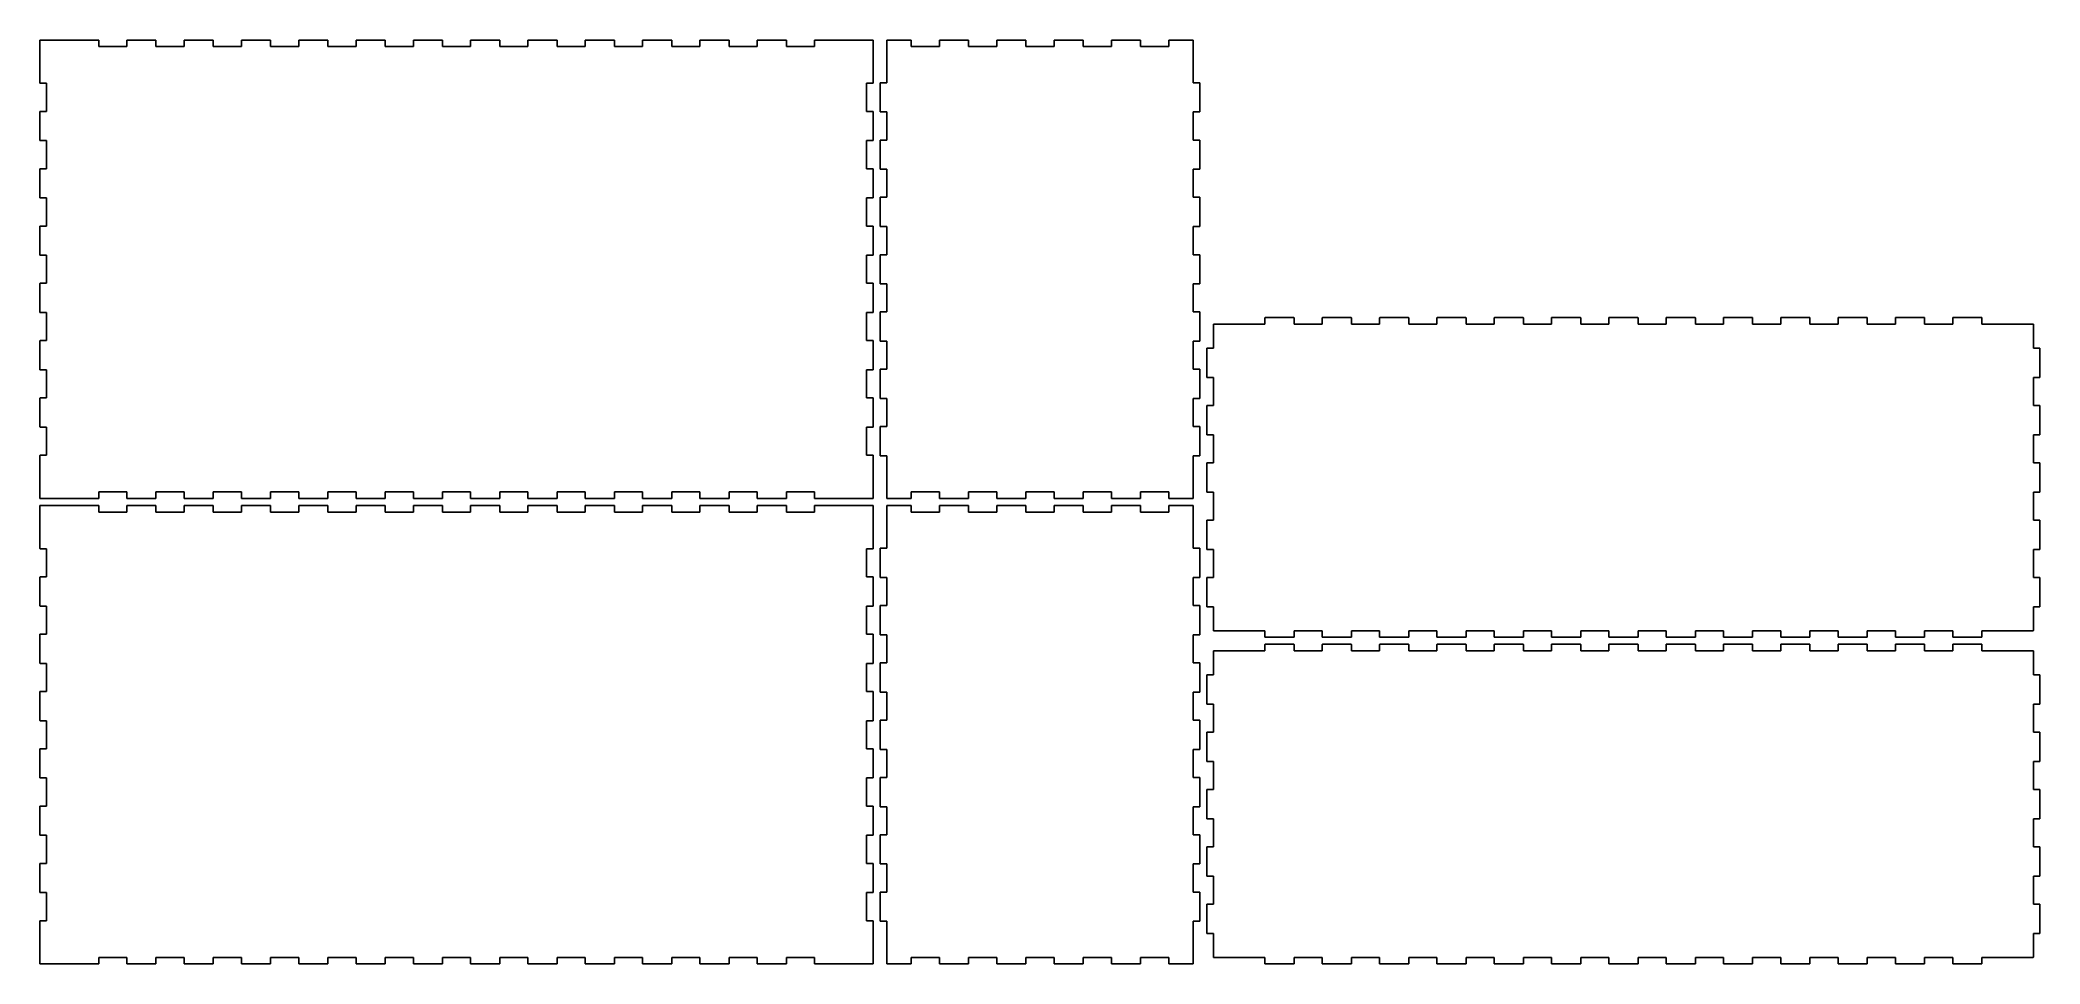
# Model space of a CAD drawing. Header units: inches. Extents: x 0 to 36, y 0.1 to 16.8.
import ezdxf

# ---------------------------------------------------------------- set-up
doc = ezdxf.new("R2010")
doc.units = ezdxf.units.IN

msp = doc.modelspace()

# ---------------------------------------------------------------- linework, layer by layer
at = {"layer": 'back_outsideCutPath'}
for p, q in [((0.003, 16.77), (0, 16.767)), ((0, 16.767), (0, 15.994)), ((1.054, 16.77), (0.003, 16.77)), ((1.057, 16.767), (1.054, 16.77)), ((1.057, 16.652), (1.057, 16.767)), ((1.563, 16.652), (1.057, 16.652)), ((1.566, 16.77), (1.563, 16.767)), ((1.563, 16.767), (1.563, 16.652)), ((2.086, 16.77), (1.566, 16.77)), ((2.089, 16.767), (2.086, 16.77)), ((2.089, 16.652), (2.089, 16.767)), ((2.596, 16.652), (2.089, 16.652)), ((2.599, 16.77), (2.596, 16.767)), ((2.596, 16.767), (2.596, 16.652)), ((3.119, 16.77), (2.599, 16.77)), ((3.122, 16.767), (3.119, 16.77)), ((3.122, 16.652), (3.122, 16.767)), ((3.628, 16.652), (3.122, 16.652)), ((3.631, 16.77), (3.628, 16.767)), ((3.628, 16.767), (3.628, 16.652)), ((4.151, 16.77), (3.631, 16.77)), ((4.154, 16.767), (4.151, 16.77)), ((4.154, 16.652), (4.154, 16.767)), ((4.661, 16.652), (4.154, 16.652)), ((4.664, 16.77), (4.661, 16.767)), ((4.661, 16.767), (4.661, 16.652)), ((5.184, 16.77), (4.664, 16.77)), ((5.187, 16.767), (5.184, 16.77)), ((5.187, 16.652), (5.187, 16.767)), ((5.693, 16.652), (5.187, 16.652)), ((5.696, 16.77), (5.693, 16.767)), ((5.693, 16.767), (5.693, 16.652)), ((6.216, 16.77), (5.696, 16.77)), ((6.219, 16.767), (6.216, 16.77)), ((6.219, 16.652), (6.219, 16.767)), ((6.726, 16.652), (6.219, 16.652)), ((6.729, 16.77), (6.726, 16.767)), ((6.726, 16.767), (6.726, 16.652)), ((7.249, 16.77), (6.729, 16.77)), ((7.252, 16.767), (7.249, 16.77)), ((7.252, 16.652), (7.252, 16.767)), ((7.758, 16.652), (7.252, 16.652)), ((7.761, 16.77), (7.758, 16.767)), ((7.758, 16.767), (7.758, 16.652)), ((8.281, 16.77), (7.761, 16.77)), ((8.284, 16.767), (8.281, 16.77)), ((8.284, 16.652), (8.284, 16.767)), ((8.791, 16.652), (8.284, 16.652)), ((8.794, 16.77), (8.791, 16.767)), ((8.791, 16.767), (8.791, 16.652)), ((9.314, 16.77), (8.794, 16.77)), ((9.317, 16.767), (9.314, 16.77)), ((9.317, 16.652), (9.317, 16.767)), ((9.823, 16.652), (9.317, 16.652)), ((9.826, 16.77), (9.823, 16.767)), ((9.823, 16.767), (9.823, 16.652)), ((10.346, 16.77), (9.826, 16.77)), ((10.349, 16.767), (10.346, 16.77)), ((10.349, 16.652), (10.349, 16.767)), ((10.856, 16.652), (10.349, 16.652)), ((10.859, 16.77), (10.856, 16.767)), ((10.856, 16.767), (10.856, 16.652)), ((11.379, 16.77), (10.859, 16.77)), ((11.382, 16.767), (11.379, 16.77)), ((11.382, 16.652), (11.382, 16.767)), ((11.888, 16.652), (11.382, 16.652)), ((11.891, 16.77), (11.888, 16.767)), ((11.888, 16.767), (11.888, 16.652)), ((12.411, 16.77), (11.891, 16.77)), ((12.414, 16.767), (12.411, 16.77)), ((12.414, 16.652), (12.414, 16.767)), ((12.921, 16.652), (12.414, 16.652)), ((12.924, 16.77), (12.921, 16.767)), ((12.921, 16.767), (12.921, 16.652)), ((13.444, 16.77), (12.924, 16.77)), ((13.447, 16.767), (13.444, 16.77)), ((13.447, 16.652), (13.447, 16.767)), ((13.953, 16.652), (13.447, 16.652)), ((13.956, 16.77), (13.953, 16.767)), ((13.953, 16.767), (13.953, 16.652)), ((15.007, 16.77), (13.956, 16.77)), ((15.01, 16.767), (15.007, 16.77)), ((15.01, 15.994), (15.01, 16.767)), ((0, 15.994), (0.003, 15.991)), ((0.003, 15.991), (0.118, 15.991)), ((0.118, 15.991), (0.118, 15.484)), ((14.892, 15.484), (14.892, 15.991)), ((14.892, 15.991), (15.007, 15.991)), ((15.007, 15.991), (15.01, 15.994)), ((0.003, 15.484), (0, 15.481)), ((0, 15.481), (0, 14.961)), ((0.118, 15.484), (0.003, 15.484)), ((15.007, 15.484), (14.892, 15.484)), ((15.01, 15.481), (15.007, 15.484)), ((15.01, 14.961), (15.01, 15.481)), ((0, 14.961), (0.003, 14.958)), ((0.003, 14.958), (0.118, 14.958)), ((0.118, 14.958), (0.118, 14.452)), ((14.892, 14.452), (14.892, 14.958)), ((14.892, 14.958), (15.007, 14.958)), ((15.007, 14.958), (15.01, 14.961)), ((0.003, 14.452), (0, 14.449)), ((0, 14.449), (0, 13.929)), ((0.118, 14.452), (0.003, 14.452)), ((15.007, 14.452), (14.892, 14.452)), ((15.01, 14.449), (15.007, 14.452)), ((15.01, 13.929), (15.01, 14.449)), ((0, 13.929), (0.003, 13.926)), ((0.003, 13.926), (0.118, 13.926)), ((0.118, 13.926), (0.118, 13.419)), ((14.892, 13.419), (14.892, 13.926)), ((14.892, 13.926), (15.007, 13.926)), ((15.007, 13.926), (15.01, 13.929)), ((0.003, 13.419), (0, 13.416)), ((0, 13.416), (0, 12.896)), ((0.118, 13.419), (0.003, 13.419)), ((15.007, 13.419), (14.892, 13.419)), ((15.01, 13.416), (15.007, 13.419)), ((15.01, 12.896), (15.01, 13.416)), ((0, 12.896), (0.003, 12.893)), ((0.003, 12.893), (0.118, 12.893)), ((0.118, 12.893), (0.118, 12.387)), ((14.892, 12.387), (14.892, 12.893)), ((14.892, 12.893), (15.007, 12.893)), ((15.007, 12.893), (15.01, 12.896)), ((0.003, 12.387), (0, 12.384)), ((0, 12.384), (0, 11.864)), ((0.118, 12.387), (0.003, 12.387)), ((15.007, 12.387), (14.892, 12.387)), ((15.01, 12.384), (15.007, 12.387)), ((15.01, 11.864), (15.01, 12.384)), ((0, 11.864), (0.003, 11.861)), ((0.003, 11.861), (0.118, 11.861)), ((0.118, 11.861), (0.118, 11.354)), ((14.892, 11.354), (14.892, 11.861)), ((14.892, 11.861), (15.007, 11.861)), ((15.007, 11.861), (15.01, 11.864)), ((0.003, 11.354), (0, 11.351)), ((0, 11.351), (0, 10.831)), ((0.118, 11.354), (0.003, 11.354)), ((15.007, 11.354), (14.892, 11.354)), ((15.01, 11.351), (15.007, 11.354)), ((15.01, 10.831), (15.01, 11.351)), ((0, 10.831), (0.003, 10.828)), ((0.003, 10.828), (0.118, 10.828)), ((0.118, 10.828), (0.118, 10.322)), ((14.892, 10.322), (14.892, 10.828)), ((14.892, 10.828), (15.007, 10.828)), ((15.007, 10.828), (15.01, 10.831)), ((0.003, 10.322), (0, 10.319)), ((0, 10.319), (0, 9.799)), ((0.118, 10.322), (0.003, 10.322)), ((15.007, 10.322), (14.892, 10.322)), ((15.01, 10.319), (15.007, 10.322)), ((15.01, 9.799), (15.01, 10.319)), ((0, 9.799), (0.003, 9.796)), ((0.003, 9.796), (0.118, 9.796)), ((0.118, 9.796), (0.118, 9.289)), ((14.892, 9.289), (14.892, 9.796)), ((14.892, 9.796), (15.007, 9.796)), ((15.007, 9.796), (15.01, 9.799)), ((0.003, 9.289), (0, 9.286)), ((0, 9.286), (0, 8.513)), ((0.118, 9.289), (0.003, 9.289)), ((15.007, 9.289), (14.892, 9.289)), ((15.01, 9.286), (15.007, 9.289)), ((15.01, 8.513), (15.01, 9.286)), ((0, 8.513), (0.003, 8.51)), ((0.003, 8.51), (1.054, 8.51)), ((1.054, 8.51), (1.057, 8.513)), ((1.057, 8.513), (1.057, 8.628)), ((1.057, 8.628), (1.563, 8.628)), ((1.563, 8.628), (1.563, 8.513)), ((1.563, 8.513), (1.566, 8.51)), ((1.566, 8.51), (2.086, 8.51)), ((2.086, 8.51), (2.089, 8.513)), ((2.089, 8.513), (2.089, 8.628)), ((2.089, 8.628), (2.596, 8.628)), ((2.596, 8.628), (2.596, 8.513)), ((2.596, 8.513), (2.599, 8.51)), ((2.599, 8.51), (3.119, 8.51)), ((3.119, 8.51), (3.122, 8.513)), ((3.122, 8.513), (3.122, 8.628)), ((3.122, 8.628), (3.628, 8.628)), ((3.628, 8.628), (3.628, 8.513)), ((3.628, 8.513), (3.631, 8.51)), ((3.631, 8.51), (4.151, 8.51)), ((4.151, 8.51), (4.154, 8.513)), ((4.154, 8.513), (4.154, 8.628)), ((4.154, 8.628), (4.661, 8.628)), ((4.661, 8.628), (4.661, 8.513)), ((4.661, 8.513), (4.664, 8.51)), ((4.664, 8.51), (5.184, 8.51)), ((5.184, 8.51), (5.187, 8.513)), ((5.187, 8.513), (5.187, 8.628)), ((5.187, 8.628), (5.693, 8.628)), ((5.693, 8.628), (5.693, 8.513)), ((5.693, 8.513), (5.696, 8.51)), ((5.696, 8.51), (6.216, 8.51)), ((6.216, 8.51), (6.219, 8.513)), ((6.219, 8.513), (6.219, 8.628)), ((6.219, 8.628), (6.726, 8.628)), ((6.726, 8.628), (6.726, 8.513)), ((6.726, 8.513), (6.729, 8.51)), ((6.729, 8.51), (7.249, 8.51)), ((7.249, 8.51), (7.252, 8.513)), ((7.252, 8.513), (7.252, 8.628)), ((7.252, 8.628), (7.758, 8.628)), ((7.758, 8.628), (7.758, 8.513)), ((7.758, 8.513), (7.761, 8.51)), ((7.761, 8.51), (8.281, 8.51)), ((8.281, 8.51), (8.284, 8.513)), ((8.284, 8.513), (8.284, 8.628)), ((8.284, 8.628), (8.791, 8.628)), ((8.791, 8.628), (8.791, 8.513)), ((8.791, 8.513), (8.794, 8.51)), ((8.794, 8.51), (9.314, 8.51)), ((9.314, 8.51), (9.317, 8.513)), ((9.317, 8.513), (9.317, 8.628)), ((9.317, 8.628), (9.823, 8.628)), ((9.823, 8.628), (9.823, 8.513)), ((9.823, 8.513), (9.826, 8.51)), ((9.826, 8.51), (10.346, 8.51)), ((10.346, 8.51), (10.349, 8.513)), ((10.349, 8.513), (10.349, 8.628)), ((10.349, 8.628), (10.856, 8.628)), ((10.856, 8.628), (10.856, 8.513)), ((10.856, 8.513), (10.859, 8.51)), ((10.859, 8.51), (11.379, 8.51)), ((11.379, 8.51), (11.382, 8.513)), ((11.382, 8.513), (11.382, 8.628)), ((11.382, 8.628), (11.888, 8.628)), ((11.888, 8.628), (11.888, 8.513)), ((11.888, 8.513), (11.891, 8.51)), ((11.891, 8.51), (12.411, 8.51)), ((12.411, 8.51), (12.414, 8.513)), ((12.414, 8.513), (12.414, 8.628)), ((12.414, 8.628), (12.921, 8.628)), ((12.921, 8.628), (12.921, 8.513)), ((12.921, 8.513), (12.924, 8.51)), ((12.924, 8.51), (13.444, 8.51)), ((13.444, 8.51), (13.447, 8.513)), ((13.447, 8.513), (13.447, 8.628)), ((13.447, 8.628), (13.953, 8.628)), ((13.953, 8.628), (13.953, 8.513)), ((13.953, 8.513), (13.956, 8.51)), ((13.956, 8.51), (15.007, 8.51)), ((15.007, 8.51), (15.01, 8.513))]:
    msp.add_line(p, q, dxfattribs=at)
at = {"layer": 'bottom_outsideCutPath'}
for p, q in [((21.141, 11.652), (21.138, 11.649)), ((21.138, 11.649), (21.138, 11.218)), ((22.067, 11.652), (21.141, 11.652)), ((22.07, 11.77), (22.067, 11.767)), ((22.067, 11.767), (22.067, 11.652)), ((22.59, 11.77), (22.07, 11.77)), ((22.593, 11.767), (22.59, 11.77)), ((22.593, 11.652), (22.593, 11.767)), ((23.099, 11.652), (22.593, 11.652)), ((23.102, 11.77), (23.099, 11.767)), ((23.099, 11.767), (23.099, 11.652)), ((23.623, 11.77), (23.102, 11.77)), ((23.626, 11.767), (23.623, 11.77)), ((23.626, 11.652), (23.626, 11.767)), ((24.132, 11.652), (23.626, 11.652)), ((24.135, 11.77), (24.132, 11.767)), ((24.132, 11.767), (24.132, 11.652)), ((24.655, 11.77), (24.135, 11.77)), ((24.658, 11.767), (24.655, 11.77)), ((24.658, 11.652), (24.658, 11.767)), ((25.164, 11.652), (24.658, 11.652)), ((25.167, 11.77), (25.164, 11.767)), ((25.164, 11.767), (25.164, 11.652)), ((25.688, 11.77), (25.167, 11.77)), ((25.691, 11.767), (25.688, 11.77)), ((25.691, 11.652), (25.691, 11.767)), ((26.197, 11.652), (25.691, 11.652)), ((26.2, 11.77), (26.197, 11.767)), ((26.197, 11.767), (26.197, 11.652)), ((26.72, 11.77), (26.2, 11.77)), ((26.723, 11.767), (26.72, 11.77)), ((26.723, 11.652), (26.723, 11.767)), ((27.229, 11.652), (26.723, 11.652)), ((27.232, 11.77), (27.229, 11.767)), ((27.229, 11.767), (27.229, 11.652)), ((27.753, 11.77), (27.232, 11.77)), ((27.756, 11.767), (27.753, 11.77)), ((27.756, 11.652), (27.756, 11.767)), ((28.262, 11.652), (27.756, 11.652)), ((28.265, 11.77), (28.262, 11.767)), ((28.262, 11.767), (28.262, 11.652)), ((28.785, 11.77), (28.265, 11.77)), ((28.788, 11.767), (28.785, 11.77)), ((28.788, 11.652), (28.788, 11.767)), ((29.294, 11.652), (28.788, 11.652)), ((29.297, 11.77), (29.294, 11.767)), ((29.294, 11.767), (29.294, 11.652)), ((29.818, 11.77), (29.297, 11.77)), ((29.821, 11.767), (29.818, 11.77)), ((29.821, 11.652), (29.821, 11.767)), ((30.327, 11.652), (29.821, 11.652)), ((30.33, 11.77), (30.327, 11.767)), ((30.327, 11.767), (30.327, 11.652)), ((30.85, 11.77), (30.33, 11.77)), ((30.853, 11.767), (30.85, 11.77)), ((30.853, 11.652), (30.853, 11.767)), ((31.359, 11.652), (30.853, 11.652)), ((31.362, 11.77), (31.359, 11.767)), ((31.359, 11.767), (31.359, 11.652)), ((31.883, 11.77), (31.362, 11.77)), ((31.886, 11.767), (31.883, 11.77)), ((31.886, 11.652), (31.886, 11.767)), ((32.392, 11.652), (31.886, 11.652)), ((32.395, 11.77), (32.392, 11.767)), ((32.392, 11.767), (32.392, 11.652)), ((32.915, 11.77), (32.395, 11.77)), ((32.918, 11.767), (32.915, 11.77)), ((32.918, 11.652), (32.918, 11.767)), ((33.424, 11.652), (32.918, 11.652)), ((33.427, 11.77), (33.424, 11.767)), ((33.424, 11.767), (33.424, 11.652)), ((33.948, 11.77), (33.427, 11.77)), ((33.951, 11.767), (33.948, 11.77)), ((33.951, 11.652), (33.951, 11.767)), ((34.457, 11.652), (33.951, 11.652)), ((34.46, 11.77), (34.457, 11.767)), ((34.457, 11.767), (34.457, 11.652)), ((34.98, 11.77), (34.46, 11.77)), ((34.983, 11.767), (34.98, 11.77)), ((34.983, 11.652), (34.983, 11.767)), ((35.909, 11.652), (34.983, 11.652)), ((35.912, 11.649), (35.909, 11.652)), ((35.912, 11.218), (35.912, 11.649)), ((21.023, 11.218), (21.02, 11.215)), ((21.02, 11.215), (21.02, 10.695)), ((21.138, 11.218), (21.023, 11.218)), ((36.027, 11.218), (35.912, 11.218)), ((36.03, 11.215), (36.027, 11.218)), ((36.03, 10.695), (36.03, 11.215)), ((21.02, 10.695), (21.023, 10.692)), ((21.023, 10.692), (21.138, 10.692)), ((21.138, 10.692), (21.138, 10.186)), ((35.912, 10.186), (35.912, 10.692)), ((35.912, 10.692), (36.027, 10.692)), ((36.027, 10.692), (36.03, 10.695)), ((21.023, 10.186), (21.02, 10.183)), ((21.02, 10.183), (21.02, 9.662)), ((21.138, 10.186), (21.023, 10.186)), ((36.027, 10.186), (35.912, 10.186)), ((36.03, 10.183), (36.027, 10.186)), ((36.03, 9.662), (36.03, 10.183)), ((21.02, 9.662), (21.023, 9.659)), ((21.023, 9.659), (21.138, 9.659)), ((21.138, 9.659), (21.138, 9.153)), ((35.912, 9.153), (35.912, 9.659)), ((35.912, 9.659), (36.027, 9.659)), ((36.027, 9.659), (36.03, 9.662)), ((21.023, 9.153), (21.02, 9.15)), ((21.02, 9.15), (21.02, 8.63)), ((21.138, 9.153), (21.023, 9.153)), ((36.027, 9.153), (35.912, 9.153)), ((36.03, 9.15), (36.027, 9.153)), ((36.03, 8.63), (36.03, 9.15)), ((21.02, 8.63), (21.023, 8.627)), ((21.023, 8.627), (21.138, 8.627)), ((21.138, 8.627), (21.138, 8.121)), ((35.912, 8.121), (35.912, 8.627)), ((35.912, 8.627), (36.027, 8.627)), ((36.027, 8.627), (36.03, 8.63)), ((21.023, 8.121), (21.02, 8.118)), ((21.02, 8.118), (21.02, 7.597)), ((21.138, 8.121), (21.023, 8.121)), ((36.027, 8.121), (35.912, 8.121)), ((36.03, 8.118), (36.027, 8.121)), ((36.03, 7.597), (36.03, 8.118)), ((21.02, 7.597), (21.023, 7.594)), ((21.023, 7.594), (21.138, 7.594)), ((21.138, 7.594), (21.138, 7.088)), ((35.912, 7.088), (35.912, 7.594)), ((35.912, 7.594), (36.027, 7.594)), ((36.027, 7.594), (36.03, 7.597)), ((21.023, 7.088), (21.02, 7.085)), ((21.02, 7.085), (21.02, 6.565)), ((21.138, 7.088), (21.023, 7.088)), ((36.027, 7.088), (35.912, 7.088)), ((36.03, 7.085), (36.027, 7.088)), ((36.03, 6.565), (36.03, 7.085)), ((21.02, 6.565), (21.023, 6.562)), ((21.023, 6.562), (21.138, 6.562)), ((21.138, 6.562), (21.138, 6.131)), ((35.912, 6.131), (35.912, 6.562)), ((35.912, 6.562), (36.027, 6.562)), ((36.027, 6.562), (36.03, 6.565)), ((21.138, 6.131), (21.141, 6.128)), ((21.141, 6.128), (22.067, 6.128)), ((22.067, 6.128), (22.067, 6.013)), ((22.593, 6.013), (22.593, 6.128)), ((22.593, 6.128), (23.099, 6.128)), ((23.099, 6.128), (23.099, 6.013)), ((23.626, 6.013), (23.626, 6.128)), ((23.626, 6.128), (24.132, 6.128)), ((24.132, 6.128), (24.132, 6.013)), ((24.658, 6.013), (24.658, 6.128)), ((24.658, 6.128), (25.164, 6.128)), ((25.164, 6.128), (25.164, 6.013)), ((25.691, 6.013), (25.691, 6.128)), ((25.691, 6.128), (26.197, 6.128)), ((26.197, 6.128), (26.197, 6.013)), ((26.723, 6.013), (26.723, 6.128)), ((26.723, 6.128), (27.229, 6.128)), ((27.229, 6.128), (27.229, 6.013)), ((27.756, 6.013), (27.756, 6.128)), ((27.756, 6.128), (28.262, 6.128)), ((28.262, 6.128), (28.262, 6.013)), ((28.788, 6.013), (28.788, 6.128)), ((28.788, 6.128), (29.294, 6.128)), ((29.294, 6.128), (29.294, 6.013)), ((29.821, 6.013), (29.821, 6.128)), ((29.821, 6.128), (30.327, 6.128)), ((30.327, 6.128), (30.327, 6.013)), ((30.853, 6.013), (30.853, 6.128)), ((30.853, 6.128), (31.359, 6.128)), ((31.359, 6.128), (31.359, 6.013)), ((31.886, 6.013), (31.886, 6.128)), ((31.886, 6.128), (32.392, 6.128)), ((32.392, 6.128), (32.392, 6.013)), ((32.918, 6.013), (32.918, 6.128)), ((32.918, 6.128), (33.424, 6.128)), ((33.424, 6.128), (33.424, 6.013)), ((33.951, 6.013), (33.951, 6.128)), ((33.951, 6.128), (34.457, 6.128)), ((34.457, 6.128), (34.457, 6.013)), ((34.983, 6.013), (34.983, 6.128)), ((34.983, 6.128), (35.909, 6.128)), ((35.909, 6.128), (35.912, 6.131)), ((22.067, 6.013), (22.07, 6.01)), ((22.07, 6.01), (22.59, 6.01)), ((22.59, 6.01), (22.593, 6.013)), ((23.099, 6.013), (23.102, 6.01)), ((23.102, 6.01), (23.623, 6.01)), ((23.623, 6.01), (23.626, 6.013)), ((24.132, 6.013), (24.135, 6.01)), ((24.135, 6.01), (24.655, 6.01)), ((24.655, 6.01), (24.658, 6.013)), ((25.164, 6.013), (25.167, 6.01)), ((25.167, 6.01), (25.688, 6.01)), ((25.688, 6.01), (25.691, 6.013)), ((26.197, 6.013), (26.2, 6.01)), ((26.2, 6.01), (26.72, 6.01)), ((26.72, 6.01), (26.723, 6.013)), ((27.229, 6.013), (27.232, 6.01)), ((27.232, 6.01), (27.753, 6.01)), ((27.753, 6.01), (27.756, 6.013)), ((28.262, 6.013), (28.265, 6.01)), ((28.265, 6.01), (28.785, 6.01)), ((28.785, 6.01), (28.788, 6.013)), ((29.294, 6.013), (29.297, 6.01)), ((29.297, 6.01), (29.818, 6.01)), ((29.818, 6.01), (29.821, 6.013)), ((30.327, 6.013), (30.33, 6.01)), ((30.33, 6.01), (30.85, 6.01)), ((30.85, 6.01), (30.853, 6.013)), ((31.359, 6.013), (31.362, 6.01)), ((31.362, 6.01), (31.883, 6.01)), ((31.883, 6.01), (31.886, 6.013)), ((32.392, 6.013), (32.395, 6.01)), ((32.395, 6.01), (32.915, 6.01)), ((32.915, 6.01), (32.918, 6.013)), ((33.424, 6.013), (33.427, 6.01)), ((33.427, 6.01), (33.948, 6.01)), ((33.948, 6.01), (33.951, 6.013)), ((34.457, 6.013), (34.46, 6.01)), ((34.46, 6.01), (34.98, 6.01)), ((34.98, 6.01), (34.983, 6.013))]:
    msp.add_line(p, q, dxfattribs=at)
at = {"layer": 'front_outsideCutPath'}
for p, q in [((0.003, 8.385), (0, 8.382)), ((0, 8.382), (0, 7.609)), ((1.054, 8.385), (0.003, 8.385)), ((1.057, 8.382), (1.054, 8.385)), ((1.057, 8.267), (1.057, 8.382)), ((1.566, 8.385), (1.563, 8.382)), ((1.563, 8.382), (1.563, 8.267)), ((2.086, 8.385), (1.566, 8.385)), ((2.089, 8.382), (2.086, 8.385)), ((2.089, 8.267), (2.089, 8.382)), ((2.599, 8.385), (2.596, 8.382)), ((2.596, 8.382), (2.596, 8.267)), ((3.119, 8.385), (2.599, 8.385)), ((3.122, 8.382), (3.119, 8.385)), ((3.122, 8.267), (3.122, 8.382)), ((3.631, 8.385), (3.628, 8.382)), ((3.628, 8.382), (3.628, 8.267)), ((4.151, 8.385), (3.631, 8.385)), ((4.154, 8.382), (4.151, 8.385)), ((4.154, 8.267), (4.154, 8.382)), ((4.664, 8.385), (4.661, 8.382)), ((4.661, 8.382), (4.661, 8.267)), ((5.184, 8.385), (4.664, 8.385)), ((5.187, 8.382), (5.184, 8.385)), ((5.187, 8.267), (5.187, 8.382)), ((5.696, 8.385), (5.693, 8.382)), ((5.693, 8.382), (5.693, 8.267)), ((6.216, 8.385), (5.696, 8.385)), ((6.219, 8.382), (6.216, 8.385)), ((6.219, 8.267), (6.219, 8.382)), ((6.729, 8.385), (6.726, 8.382)), ((6.726, 8.382), (6.726, 8.267)), ((7.249, 8.385), (6.729, 8.385)), ((7.252, 8.382), (7.249, 8.385)), ((7.252, 8.267), (7.252, 8.382)), ((7.761, 8.385), (7.758, 8.382)), ((7.758, 8.382), (7.758, 8.267)), ((8.281, 8.385), (7.761, 8.385)), ((8.284, 8.382), (8.281, 8.385)), ((8.284, 8.267), (8.284, 8.382)), ((8.794, 8.385), (8.791, 8.382)), ((8.791, 8.382), (8.791, 8.267)), ((9.314, 8.385), (8.794, 8.385)), ((9.317, 8.382), (9.314, 8.385)), ((9.317, 8.267), (9.317, 8.382)), ((9.826, 8.385), (9.823, 8.382)), ((9.823, 8.382), (9.823, 8.267)), ((10.346, 8.385), (9.826, 8.385)), ((10.349, 8.382), (10.346, 8.385)), ((10.349, 8.267), (10.349, 8.382)), ((10.859, 8.385), (10.856, 8.382)), ((10.856, 8.382), (10.856, 8.267)), ((11.379, 8.385), (10.859, 8.385)), ((11.382, 8.382), (11.379, 8.385)), ((11.382, 8.267), (11.382, 8.382)), ((11.891, 8.385), (11.888, 8.382)), ((11.888, 8.382), (11.888, 8.267)), ((12.411, 8.385), (11.891, 8.385)), ((12.414, 8.382), (12.411, 8.385)), ((12.414, 8.267), (12.414, 8.382)), ((12.924, 8.385), (12.921, 8.382)), ((12.921, 8.382), (12.921, 8.267)), ((13.444, 8.385), (12.924, 8.385)), ((13.447, 8.382), (13.444, 8.385)), ((13.447, 8.267), (13.447, 8.382)), ((13.956, 8.385), (13.953, 8.382)), ((13.953, 8.382), (13.953, 8.267)), ((15.007, 8.385), (13.956, 8.385)), ((15.01, 8.382), (15.007, 8.385)), ((15.01, 7.609), (15.01, 8.382)), ((1.563, 8.267), (1.057, 8.267)), ((2.596, 8.267), (2.089, 8.267)), ((3.628, 8.267), (3.122, 8.267)), ((4.661, 8.267), (4.154, 8.267)), ((5.693, 8.267), (5.187, 8.267)), ((6.726, 8.267), (6.219, 8.267)), ((7.758, 8.267), (7.252, 8.267)), ((8.791, 8.267), (8.284, 8.267)), ((9.823, 8.267), (9.317, 8.267)), ((10.856, 8.267), (10.349, 8.267)), ((11.888, 8.267), (11.382, 8.267)), ((12.921, 8.267), (12.414, 8.267)), ((13.953, 8.267), (13.447, 8.267)), ((0, 7.609), (0.003, 7.606)), ((0.003, 7.606), (0.118, 7.606)), ((0.118, 7.606), (0.118, 7.099)), ((14.892, 7.099), (14.892, 7.606)), ((14.892, 7.606), (15.007, 7.606)), ((15.007, 7.606), (15.01, 7.609)), ((0.003, 7.099), (0, 7.096)), ((0, 7.096), (0, 6.576)), ((0.118, 7.099), (0.003, 7.099)), ((15.007, 7.099), (14.892, 7.099)), ((15.01, 7.096), (15.007, 7.099)), ((15.01, 6.576), (15.01, 7.096)), ((0, 6.576), (0.003, 6.573)), ((0.003, 6.573), (0.118, 6.573)), ((0.118, 6.573), (0.118, 6.067)), ((14.892, 6.067), (14.892, 6.573)), ((14.892, 6.573), (15.007, 6.573)), ((15.007, 6.573), (15.01, 6.576)), ((0.003, 6.067), (0, 6.064)), ((0, 6.064), (0, 5.544)), ((0.118, 6.067), (0.003, 6.067)), ((15.007, 6.067), (14.892, 6.067)), ((15.01, 6.064), (15.007, 6.067)), ((15.01, 5.544), (15.01, 6.064)), ((0, 5.544), (0.003, 5.541)), ((0.003, 5.541), (0.118, 5.541)), ((0.118, 5.541), (0.118, 5.034)), ((14.892, 5.034), (14.892, 5.541)), ((14.892, 5.541), (15.007, 5.541)), ((15.007, 5.541), (15.01, 5.544)), ((0.003, 5.034), (0, 5.031)), ((0, 5.031), (0, 4.511)), ((0.118, 5.034), (0.003, 5.034)), ((15.007, 5.034), (14.892, 5.034)), ((15.01, 5.031), (15.007, 5.034)), ((15.01, 4.511), (15.01, 5.031)), ((0, 4.511), (0.003, 4.508)), ((0.003, 4.508), (0.118, 4.508)), ((0.118, 4.508), (0.118, 4.002)), ((14.892, 4.002), (14.892, 4.508)), ((14.892, 4.508), (15.007, 4.508)), ((15.007, 4.508), (15.01, 4.511)), ((0.003, 4.002), (0, 3.999)), ((0, 3.999), (0, 3.479)), ((0.118, 4.002), (0.003, 4.002)), ((15.007, 4.002), (14.892, 4.002)), ((15.01, 3.999), (15.007, 4.002)), ((15.01, 3.479), (15.01, 3.999)), ((0, 3.479), (0.003, 3.476)), ((0.003, 3.476), (0.118, 3.476)), ((0.118, 3.476), (0.118, 2.969)), ((14.892, 2.969), (14.892, 3.476)), ((14.892, 3.476), (15.007, 3.476)), ((15.007, 3.476), (15.01, 3.479)), ((0.003, 2.969), (0, 2.966)), ((0, 2.966), (0, 2.446)), ((0.118, 2.969), (0.003, 2.969)), ((15.007, 2.969), (14.892, 2.969)), ((15.01, 2.966), (15.007, 2.969)), ((15.01, 2.446), (15.01, 2.966)), ((0, 2.446), (0.003, 2.443)), ((0.003, 2.443), (0.118, 2.443)), ((0.118, 2.443), (0.118, 1.937)), ((14.892, 1.937), (14.892, 2.443)), ((14.892, 2.443), (15.007, 2.443)), ((15.007, 2.443), (15.01, 2.446)), ((0.003, 1.937), (0, 1.934)), ((0, 1.934), (0, 1.414)), ((0.118, 1.937), (0.003, 1.937)), ((15.007, 1.937), (14.892, 1.937)), ((15.01, 1.934), (15.007, 1.937)), ((15.01, 1.414), (15.01, 1.934)), ((0, 1.414), (0.003, 1.411)), ((0.003, 1.411), (0.118, 1.411)), ((0.118, 1.411), (0.118, 0.904)), ((14.892, 0.904), (14.892, 1.411)), ((14.892, 1.411), (15.007, 1.411)), ((15.007, 1.411), (15.01, 1.414)), ((0.003, 0.904), (0, 0.901)), ((0, 0.901), (0, 0.128)), ((0.118, 0.904), (0.003, 0.904)), ((15.007, 0.904), (14.892, 0.904)), ((15.01, 0.901), (15.007, 0.904)), ((15.01, 0.128), (15.01, 0.901)), ((0, 0.128), (0.003, 0.125)), ((0.003, 0.125), (1.054, 0.125)), ((1.054, 0.125), (1.057, 0.128)), ((1.057, 0.128), (1.057, 0.243)), ((1.057, 0.243), (1.563, 0.243)), ((1.563, 0.243), (1.563, 0.128)), ((1.563, 0.128), (1.566, 0.125)), ((1.566, 0.125), (2.086, 0.125)), ((2.086, 0.125), (2.089, 0.128)), ((2.089, 0.128), (2.089, 0.243)), ((2.089, 0.243), (2.596, 0.243)), ((2.596, 0.243), (2.596, 0.128)), ((2.596, 0.128), (2.599, 0.125)), ((2.599, 0.125), (3.119, 0.125)), ((3.119, 0.125), (3.122, 0.128)), ((3.122, 0.128), (3.122, 0.243)), ((3.122, 0.243), (3.628, 0.243)), ((3.628, 0.243), (3.628, 0.128)), ((3.628, 0.128), (3.631, 0.125)), ((3.631, 0.125), (4.151, 0.125)), ((4.151, 0.125), (4.154, 0.128)), ((4.154, 0.128), (4.154, 0.243)), ((4.154, 0.243), (4.661, 0.243)), ((4.661, 0.243), (4.661, 0.128)), ((4.661, 0.128), (4.664, 0.125)), ((4.664, 0.125), (5.184, 0.125)), ((5.184, 0.125), (5.187, 0.128)), ((5.187, 0.128), (5.187, 0.243)), ((5.187, 0.243), (5.693, 0.243)), ((5.693, 0.243), (5.693, 0.128)), ((5.693, 0.128), (5.696, 0.125)), ((5.696, 0.125), (6.216, 0.125)), ((6.216, 0.125), (6.219, 0.128)), ((6.219, 0.128), (6.219, 0.243)), ((6.219, 0.243), (6.726, 0.243)), ((6.726, 0.243), (6.726, 0.128)), ((6.726, 0.128), (6.729, 0.125)), ((6.729, 0.125), (7.249, 0.125)), ((7.249, 0.125), (7.252, 0.128)), ((7.252, 0.128), (7.252, 0.243)), ((7.252, 0.243), (7.758, 0.243)), ((7.758, 0.243), (7.758, 0.128)), ((7.758, 0.128), (7.761, 0.125)), ((7.761, 0.125), (8.281, 0.125)), ((8.281, 0.125), (8.284, 0.128)), ((8.284, 0.128), (8.284, 0.243)), ((8.284, 0.243), (8.791, 0.243)), ((8.791, 0.243), (8.791, 0.128)), ((8.791, 0.128), (8.794, 0.125)), ((8.794, 0.125), (9.314, 0.125)), ((9.314, 0.125), (9.317, 0.128)), ((9.317, 0.128), (9.317, 0.243)), ((9.317, 0.243), (9.823, 0.243)), ((9.823, 0.243), (9.823, 0.128)), ((9.823, 0.128), (9.826, 0.125)), ((9.826, 0.125), (10.346, 0.125)), ((10.346, 0.125), (10.349, 0.128)), ((10.349, 0.128), (10.349, 0.243)), ((10.349, 0.243), (10.856, 0.243)), ((10.856, 0.243), (10.856, 0.128)), ((10.856, 0.128), (10.859, 0.125)), ((10.859, 0.125), (11.379, 0.125)), ((11.379, 0.125), (11.382, 0.128)), ((11.382, 0.128), (11.382, 0.243)), ((11.382, 0.243), (11.888, 0.243)), ((11.888, 0.243), (11.888, 0.128)), ((11.888, 0.128), (11.891, 0.125)), ((11.891, 0.125), (12.411, 0.125)), ((12.411, 0.125), (12.414, 0.128)), ((12.414, 0.128), (12.414, 0.243)), ((12.414, 0.243), (12.921, 0.243)), ((12.921, 0.243), (12.921, 0.128)), ((12.921, 0.128), (12.924, 0.125)), ((12.924, 0.125), (13.444, 0.125)), ((13.444, 0.125), (13.447, 0.128)), ((13.447, 0.128), (13.447, 0.243)), ((13.447, 0.243), (13.953, 0.243)), ((13.953, 0.243), (13.953, 0.128)), ((13.953, 0.128), (13.956, 0.125)), ((13.956, 0.125), (15.007, 0.125)), ((15.007, 0.125), (15.01, 0.128))]:
    msp.add_line(p, q, dxfattribs=at)
at = {"layer": 'left_outsideCutPath'}
for p, q in [((15.256, 8.385), (15.253, 8.382)), ((15.253, 8.382), (15.253, 7.616)), ((15.694, 8.385), (15.256, 8.385)), ((15.697, 8.382), (15.694, 8.385)), ((15.697, 8.267), (15.697, 8.382)), ((16.206, 8.385), (16.203, 8.382)), ((16.203, 8.382), (16.203, 8.267)), ((16.726, 8.385), (16.206, 8.385)), ((16.729, 8.382), (16.726, 8.385)), ((16.729, 8.267), (16.729, 8.382)), ((17.239, 8.385), (17.236, 8.382)), ((17.236, 8.382), (17.236, 8.267)), ((17.759, 8.385), (17.239, 8.385)), ((17.762, 8.382), (17.759, 8.385)), ((17.762, 8.267), (17.762, 8.382)), ((18.271, 8.385), (18.268, 8.382)), ((18.268, 8.382), (18.268, 8.267)), ((18.791, 8.385), (18.271, 8.385)), ((18.794, 8.382), (18.791, 8.385)), ((18.794, 8.267), (18.794, 8.382)), ((19.304, 8.385), (19.301, 8.382)), ((19.301, 8.382), (19.301, 8.267)), ((19.824, 8.385), (19.304, 8.385)), ((19.827, 8.382), (19.824, 8.385)), ((19.827, 8.267), (19.827, 8.382)), ((20.336, 8.385), (20.333, 8.382)), ((20.333, 8.382), (20.333, 8.267)), ((20.774, 8.385), (20.336, 8.385)), ((20.777, 8.382), (20.774, 8.385)), ((20.777, 7.616), (20.777, 8.382)), ((16.203, 8.267), (15.697, 8.267)), ((17.236, 8.267), (16.729, 8.267)), ((18.268, 8.267), (17.762, 8.267)), ((19.301, 8.267), (18.794, 8.267)), ((20.333, 8.267), (19.827, 8.267)), ((15.138, 7.616), (15.135, 7.613)), ((15.135, 7.613), (15.135, 7.092)), ((15.253, 7.616), (15.138, 7.616)), ((20.892, 7.616), (20.777, 7.616)), ((20.895, 7.613), (20.892, 7.616)), ((20.895, 7.092), (20.895, 7.613)), ((15.135, 7.092), (15.138, 7.089)), ((15.138, 7.089), (15.253, 7.089)), ((15.253, 7.089), (15.253, 6.583)), ((20.777, 6.583), (20.777, 7.089)), ((20.777, 7.089), (20.892, 7.089)), ((20.892, 7.089), (20.895, 7.092)), ((15.138, 6.583), (15.135, 6.58)), ((15.135, 6.58), (15.135, 6.06)), ((15.253, 6.583), (15.138, 6.583)), ((20.892, 6.583), (20.777, 6.583)), ((20.895, 6.58), (20.892, 6.583)), ((20.895, 6.06), (20.895, 6.58)), ((15.135, 6.06), (15.138, 6.057)), ((15.138, 6.057), (15.253, 6.057)), ((15.253, 6.057), (15.253, 5.551)), ((20.777, 5.551), (20.777, 6.057)), ((20.777, 6.057), (20.892, 6.057)), ((20.892, 6.057), (20.895, 6.06)), ((15.138, 5.551), (15.135, 5.548)), ((15.135, 5.548), (15.135, 5.027)), ((15.253, 5.551), (15.138, 5.551)), ((20.892, 5.551), (20.777, 5.551)), ((20.895, 5.548), (20.892, 5.551)), ((20.895, 5.027), (20.895, 5.548)), ((15.135, 5.027), (15.138, 5.024)), ((15.138, 5.024), (15.253, 5.024)), ((15.253, 5.024), (15.253, 4.518)), ((20.777, 4.518), (20.777, 5.024)), ((20.777, 5.024), (20.892, 5.024)), ((20.892, 5.024), (20.895, 5.027)), ((15.138, 4.518), (15.135, 4.515)), ((15.135, 4.515), (15.135, 3.995)), ((15.253, 4.518), (15.138, 4.518)), ((20.892, 4.518), (20.777, 4.518)), ((20.895, 4.515), (20.892, 4.518)), ((20.895, 3.995), (20.895, 4.515)), ((15.135, 3.995), (15.138, 3.992)), ((15.138, 3.992), (15.253, 3.992)), ((15.253, 3.992), (15.253, 3.486)), ((20.777, 3.486), (20.777, 3.992)), ((20.777, 3.992), (20.892, 3.992)), ((20.892, 3.992), (20.895, 3.995)), ((15.138, 3.486), (15.135, 3.483)), ((15.135, 3.483), (15.135, 2.962)), ((15.253, 3.486), (15.138, 3.486)), ((20.892, 3.486), (20.777, 3.486)), ((20.895, 3.483), (20.892, 3.486)), ((20.895, 2.962), (20.895, 3.483)), ((15.135, 2.962), (15.138, 2.959)), ((15.138, 2.959), (15.253, 2.959)), ((15.253, 2.959), (15.253, 2.453)), ((20.777, 2.453), (20.777, 2.959)), ((20.777, 2.959), (20.892, 2.959)), ((20.892, 2.959), (20.895, 2.962)), ((15.138, 2.453), (15.135, 2.45)), ((15.135, 2.45), (15.135, 1.93)), ((15.253, 2.453), (15.138, 2.453)), ((20.892, 2.453), (20.777, 2.453)), ((20.895, 2.45), (20.892, 2.453)), ((20.895, 1.93), (20.895, 2.45)), ((15.135, 1.93), (15.138, 1.927)), ((15.138, 1.927), (15.253, 1.927)), ((15.253, 1.927), (15.253, 1.421)), ((20.777, 1.421), (20.777, 1.927)), ((20.777, 1.927), (20.892, 1.927)), ((20.892, 1.927), (20.895, 1.93)), ((15.138, 1.421), (15.135, 1.418)), ((15.135, 1.418), (15.135, 0.897)), ((15.253, 1.421), (15.138, 1.421)), ((20.892, 1.421), (20.777, 1.421)), ((20.895, 1.418), (20.892, 1.421)), ((20.895, 0.897), (20.895, 1.418)), ((15.135, 0.897), (15.138, 0.894)), ((15.138, 0.894), (15.253, 0.894)), ((15.253, 0.894), (15.253, 0.128)), ((20.777, 0.128), (20.777, 0.894)), ((20.777, 0.894), (20.892, 0.894)), ((20.892, 0.894), (20.895, 0.897)), ((15.253, 0.128), (15.256, 0.125)), ((15.256, 0.125), (15.694, 0.125)), ((15.694, 0.125), (15.697, 0.128)), ((15.697, 0.128), (15.697, 0.243)), ((15.697, 0.243), (16.203, 0.243)), ((16.203, 0.243), (16.203, 0.128)), ((16.203, 0.128), (16.206, 0.125)), ((16.206, 0.125), (16.726, 0.125)), ((16.726, 0.125), (16.729, 0.128)), ((16.729, 0.128), (16.729, 0.243)), ((16.729, 0.243), (17.236, 0.243)), ((17.236, 0.243), (17.236, 0.128)), ((17.236, 0.128), (17.239, 0.125)), ((17.239, 0.125), (17.759, 0.125)), ((17.759, 0.125), (17.762, 0.128)), ((17.762, 0.128), (17.762, 0.243)), ((17.762, 0.243), (18.268, 0.243)), ((18.268, 0.243), (18.268, 0.128)), ((18.268, 0.128), (18.271, 0.125)), ((18.271, 0.125), (18.791, 0.125)), ((18.791, 0.125), (18.794, 0.128)), ((18.794, 0.128), (18.794, 0.243)), ((18.794, 0.243), (19.301, 0.243)), ((19.301, 0.243), (19.301, 0.128)), ((19.301, 0.128), (19.304, 0.125)), ((19.304, 0.125), (19.824, 0.125)), ((19.824, 0.125), (19.827, 0.128)), ((19.827, 0.128), (19.827, 0.243)), ((19.827, 0.243), (20.333, 0.243)), ((20.333, 0.243), (20.333, 0.128)), ((20.333, 0.128), (20.336, 0.125)), ((20.336, 0.125), (20.774, 0.125)), ((20.774, 0.125), (20.777, 0.128))]:
    msp.add_line(p, q, dxfattribs=at)
at = {"layer": 'right_outsideCutPath'}
for p, q in [((15.256, 16.77), (15.253, 16.767)), ((15.253, 16.767), (15.253, 16.001)), ((15.694, 16.77), (15.256, 16.77)), ((15.697, 16.767), (15.694, 16.77)), ((15.697, 16.652), (15.697, 16.767)), ((16.203, 16.652), (15.697, 16.652)), ((16.206, 16.77), (16.203, 16.767)), ((16.203, 16.767), (16.203, 16.652)), ((16.726, 16.77), (16.206, 16.77)), ((16.729, 16.767), (16.726, 16.77)), ((16.729, 16.652), (16.729, 16.767)), ((17.236, 16.652), (16.729, 16.652)), ((17.239, 16.77), (17.236, 16.767)), ((17.236, 16.767), (17.236, 16.652)), ((17.759, 16.77), (17.239, 16.77)), ((17.762, 16.767), (17.759, 16.77)), ((17.762, 16.652), (17.762, 16.767)), ((18.268, 16.652), (17.762, 16.652)), ((18.271, 16.77), (18.268, 16.767)), ((18.268, 16.767), (18.268, 16.652)), ((18.791, 16.77), (18.271, 16.77)), ((18.794, 16.767), (18.791, 16.77)), ((18.794, 16.652), (18.794, 16.767)), ((19.301, 16.652), (18.794, 16.652)), ((19.304, 16.77), (19.301, 16.767)), ((19.301, 16.767), (19.301, 16.652)), ((19.824, 16.77), (19.304, 16.77)), ((19.827, 16.767), (19.824, 16.77)), ((19.827, 16.652), (19.827, 16.767)), ((20.333, 16.652), (19.827, 16.652)), ((20.336, 16.77), (20.333, 16.767)), ((20.333, 16.767), (20.333, 16.652)), ((20.774, 16.77), (20.336, 16.77)), ((20.777, 16.767), (20.774, 16.77)), ((20.777, 16.001), (20.777, 16.767)), ((15.138, 16.001), (15.135, 15.998)), ((15.135, 15.998), (15.135, 15.477)), ((15.253, 16.001), (15.138, 16.001)), ((20.892, 16.001), (20.777, 16.001)), ((20.895, 15.998), (20.892, 16.001)), ((20.895, 15.477), (20.895, 15.998)), ((15.135, 15.477), (15.138, 15.474)), ((15.138, 15.474), (15.253, 15.474)), ((15.253, 15.474), (15.253, 14.968)), ((20.777, 14.968), (20.777, 15.474)), ((20.777, 15.474), (20.892, 15.474)), ((20.892, 15.474), (20.895, 15.477)), ((15.138, 14.968), (15.135, 14.965)), ((15.135, 14.965), (15.135, 14.445)), ((15.253, 14.968), (15.138, 14.968)), ((20.892, 14.968), (20.777, 14.968)), ((20.895, 14.965), (20.892, 14.968)), ((20.895, 14.445), (20.895, 14.965)), ((15.135, 14.445), (15.138, 14.442)), ((15.138, 14.442), (15.253, 14.442)), ((15.253, 14.442), (15.253, 13.936)), ((20.777, 13.936), (20.777, 14.442)), ((20.777, 14.442), (20.892, 14.442)), ((20.892, 14.442), (20.895, 14.445)), ((15.138, 13.936), (15.135, 13.933)), ((15.135, 13.933), (15.135, 13.412)), ((15.253, 13.936), (15.138, 13.936)), ((20.892, 13.936), (20.777, 13.936)), ((20.895, 13.933), (20.892, 13.936)), ((20.895, 13.412), (20.895, 13.933)), ((15.135, 13.412), (15.138, 13.409)), ((15.138, 13.409), (15.253, 13.409)), ((15.253, 13.409), (15.253, 12.903)), ((20.777, 12.903), (20.777, 13.409)), ((20.777, 13.409), (20.892, 13.409)), ((20.892, 13.409), (20.895, 13.412)), ((15.138, 12.903), (15.135, 12.9)), ((15.135, 12.9), (15.135, 12.38)), ((15.253, 12.903), (15.138, 12.903)), ((20.892, 12.903), (20.777, 12.903)), ((20.895, 12.9), (20.892, 12.903)), ((20.895, 12.38), (20.895, 12.9)), ((15.135, 12.38), (15.138, 12.377)), ((15.138, 12.377), (15.253, 12.377)), ((15.253, 12.377), (15.253, 11.871)), ((20.777, 11.871), (20.777, 12.377)), ((20.777, 12.377), (20.892, 12.377)), ((20.892, 12.377), (20.895, 12.38)), ((15.138, 11.871), (15.135, 11.868)), ((15.135, 11.868), (15.135, 11.347)), ((15.253, 11.871), (15.138, 11.871)), ((20.892, 11.871), (20.777, 11.871)), ((20.895, 11.868), (20.892, 11.871)), ((20.895, 11.347), (20.895, 11.868)), ((15.135, 11.347), (15.138, 11.344)), ((15.138, 11.344), (15.253, 11.344)), ((15.253, 11.344), (15.253, 10.838)), ((20.777, 10.838), (20.777, 11.344)), ((20.777, 11.344), (20.892, 11.344)), ((20.892, 11.344), (20.895, 11.347)), ((15.138, 10.838), (15.135, 10.835)), ((15.135, 10.835), (15.135, 10.315)), ((15.253, 10.838), (15.138, 10.838)), ((20.892, 10.838), (20.777, 10.838)), ((20.895, 10.835), (20.892, 10.838)), ((20.895, 10.315), (20.895, 10.835)), ((15.135, 10.315), (15.138, 10.312)), ((15.138, 10.312), (15.253, 10.312)), ((15.253, 10.312), (15.253, 9.806)), ((20.777, 9.806), (20.777, 10.312)), ((20.777, 10.312), (20.892, 10.312)), ((20.892, 10.312), (20.895, 10.315)), ((15.138, 9.806), (15.135, 9.803)), ((15.135, 9.803), (15.135, 9.282)), ((15.253, 9.806), (15.138, 9.806)), ((20.892, 9.806), (20.777, 9.806)), ((20.895, 9.803), (20.892, 9.806)), ((20.895, 9.282), (20.895, 9.803)), ((15.135, 9.282), (15.138, 9.279)), ((15.138, 9.279), (15.253, 9.279)), ((15.253, 9.279), (15.253, 8.513)), ((20.777, 8.513), (20.777, 9.279)), ((20.777, 9.279), (20.892, 9.279)), ((20.892, 9.279), (20.895, 9.282)), ((15.253, 8.513), (15.256, 8.51)), ((15.256, 8.51), (15.694, 8.51)), ((15.694, 8.51), (15.697, 8.513)), ((15.697, 8.513), (15.697, 8.628)), ((15.697, 8.628), (16.203, 8.628)), ((16.203, 8.628), (16.203, 8.513)), ((16.203, 8.513), (16.206, 8.51)), ((16.206, 8.51), (16.726, 8.51)), ((16.726, 8.51), (16.729, 8.513)), ((16.729, 8.513), (16.729, 8.628)), ((16.729, 8.628), (17.236, 8.628)), ((17.236, 8.628), (17.236, 8.513)), ((17.236, 8.513), (17.239, 8.51)), ((17.239, 8.51), (17.759, 8.51)), ((17.759, 8.51), (17.762, 8.513)), ((17.762, 8.513), (17.762, 8.628)), ((17.762, 8.628), (18.268, 8.628)), ((18.268, 8.628), (18.268, 8.513)), ((18.268, 8.513), (18.271, 8.51)), ((18.271, 8.51), (18.791, 8.51)), ((18.791, 8.51), (18.794, 8.513)), ((18.794, 8.513), (18.794, 8.628)), ((18.794, 8.628), (19.301, 8.628)), ((19.301, 8.628), (19.301, 8.513)), ((19.301, 8.513), (19.304, 8.51)), ((19.304, 8.51), (19.824, 8.51)), ((19.824, 8.51), (19.827, 8.513)), ((19.827, 8.513), (19.827, 8.628)), ((19.827, 8.628), (20.333, 8.628)), ((20.333, 8.628), (20.333, 8.513)), ((20.333, 8.513), (20.336, 8.51)), ((20.336, 8.51), (20.774, 8.51)), ((20.774, 8.51), (20.777, 8.513))]:
    msp.add_line(p, q, dxfattribs=at)
at = {"layer": 'top_outsideCutPath'}
for p, q in [((21.141, 5.767), (21.138, 5.764)), ((22.067, 5.767), (21.141, 5.767)), ((22.07, 5.885), (22.067, 5.882)), ((22.067, 5.882), (22.067, 5.767)), ((22.59, 5.885), (22.07, 5.885)), ((22.593, 5.882), (22.59, 5.885)), ((22.593, 5.767), (22.593, 5.882)), ((23.099, 5.767), (22.593, 5.767)), ((23.102, 5.885), (23.099, 5.882)), ((23.099, 5.882), (23.099, 5.767)), ((23.623, 5.885), (23.102, 5.885)), ((23.626, 5.882), (23.623, 5.885)), ((23.626, 5.767), (23.626, 5.882)), ((24.132, 5.767), (23.626, 5.767)), ((24.135, 5.885), (24.132, 5.882)), ((24.132, 5.882), (24.132, 5.767)), ((24.655, 5.885), (24.135, 5.885)), ((24.658, 5.882), (24.655, 5.885)), ((24.658, 5.767), (24.658, 5.882)), ((25.164, 5.767), (24.658, 5.767)), ((25.167, 5.885), (25.164, 5.882)), ((25.164, 5.882), (25.164, 5.767)), ((25.688, 5.885), (25.167, 5.885)), ((25.691, 5.882), (25.688, 5.885)), ((25.691, 5.767), (25.691, 5.882)), ((26.197, 5.767), (25.691, 5.767)), ((26.2, 5.885), (26.197, 5.882)), ((26.197, 5.882), (26.197, 5.767)), ((26.72, 5.885), (26.2, 5.885)), ((26.723, 5.882), (26.72, 5.885)), ((26.723, 5.767), (26.723, 5.882)), ((27.229, 5.767), (26.723, 5.767)), ((27.232, 5.885), (27.229, 5.882)), ((27.229, 5.882), (27.229, 5.767)), ((27.753, 5.885), (27.232, 5.885)), ((27.756, 5.882), (27.753, 5.885)), ((27.756, 5.767), (27.756, 5.882)), ((28.262, 5.767), (27.756, 5.767)), ((28.265, 5.885), (28.262, 5.882)), ((28.262, 5.882), (28.262, 5.767)), ((28.785, 5.885), (28.265, 5.885)), ((28.788, 5.882), (28.785, 5.885)), ((28.788, 5.767), (28.788, 5.882)), ((29.294, 5.767), (28.788, 5.767)), ((29.297, 5.885), (29.294, 5.882)), ((29.294, 5.882), (29.294, 5.767)), ((29.818, 5.885), (29.297, 5.885)), ((29.821, 5.882), (29.818, 5.885)), ((29.821, 5.767), (29.821, 5.882)), ((30.327, 5.767), (29.821, 5.767)), ((30.33, 5.885), (30.327, 5.882)), ((30.327, 5.882), (30.327, 5.767)), ((30.85, 5.885), (30.33, 5.885)), ((30.853, 5.882), (30.85, 5.885)), ((30.853, 5.767), (30.853, 5.882)), ((31.359, 5.767), (30.853, 5.767)), ((31.362, 5.885), (31.359, 5.882)), ((31.359, 5.882), (31.359, 5.767)), ((31.883, 5.885), (31.362, 5.885)), ((31.886, 5.882), (31.883, 5.885)), ((31.886, 5.767), (31.886, 5.882)), ((32.392, 5.767), (31.886, 5.767)), ((32.395, 5.885), (32.392, 5.882)), ((32.392, 5.882), (32.392, 5.767)), ((32.915, 5.885), (32.395, 5.885)), ((32.918, 5.882), (32.915, 5.885)), ((32.918, 5.767), (32.918, 5.882)), ((33.424, 5.767), (32.918, 5.767)), ((33.427, 5.885), (33.424, 5.882)), ((33.424, 5.882), (33.424, 5.767)), ((33.948, 5.885), (33.427, 5.885)), ((33.951, 5.882), (33.948, 5.885)), ((33.951, 5.767), (33.951, 5.882)), ((34.457, 5.767), (33.951, 5.767)), ((34.46, 5.885), (34.457, 5.882)), ((34.457, 5.882), (34.457, 5.767)), ((34.98, 5.885), (34.46, 5.885)), ((34.983, 5.882), (34.98, 5.885)), ((34.983, 5.767), (34.983, 5.882)), ((35.909, 5.767), (34.983, 5.767)), ((35.912, 5.764), (35.909, 5.767)), ((21.138, 5.764), (21.138, 5.333)), ((35.912, 5.333), (35.912, 5.764)), ((21.023, 5.333), (21.02, 5.33)), ((21.02, 5.33), (21.02, 4.81)), ((21.138, 5.333), (21.023, 5.333)), ((36.027, 5.333), (35.912, 5.333)), ((36.03, 5.33), (36.027, 5.333)), ((36.03, 4.81), (36.03, 5.33)), ((21.02, 4.81), (21.023, 4.807)), ((21.023, 4.807), (21.138, 4.807)), ((21.138, 4.807), (21.138, 4.301)), ((35.912, 4.301), (35.912, 4.807)), ((35.912, 4.807), (36.027, 4.807)), ((36.027, 4.807), (36.03, 4.81)), ((21.023, 4.301), (21.02, 4.298)), ((21.02, 4.298), (21.02, 3.777)), ((21.138, 4.301), (21.023, 4.301)), ((36.027, 4.301), (35.912, 4.301)), ((36.03, 4.298), (36.027, 4.301)), ((36.03, 3.777), (36.03, 4.298)), ((21.02, 3.777), (21.023, 3.774)), ((21.023, 3.774), (21.138, 3.774)), ((21.138, 3.774), (21.138, 3.268)), ((35.912, 3.268), (35.912, 3.774)), ((35.912, 3.774), (36.027, 3.774)), ((36.027, 3.774), (36.03, 3.777)), ((21.023, 3.268), (21.02, 3.265)), ((21.02, 3.265), (21.02, 2.745)), ((21.138, 3.268), (21.023, 3.268)), ((36.027, 3.268), (35.912, 3.268)), ((36.03, 3.265), (36.027, 3.268)), ((36.03, 2.745), (36.03, 3.265)), ((21.02, 2.745), (21.023, 2.742)), ((21.023, 2.742), (21.138, 2.742)), ((21.138, 2.742), (21.138, 2.236)), ((35.912, 2.236), (35.912, 2.742)), ((35.912, 2.742), (36.027, 2.742)), ((36.027, 2.742), (36.03, 2.745)), ((21.023, 2.236), (21.02, 2.233)), ((21.02, 2.233), (21.02, 1.712)), ((21.138, 2.236), (21.023, 2.236)), ((36.027, 2.236), (35.912, 2.236)), ((36.03, 2.233), (36.027, 2.236)), ((36.03, 1.712), (36.03, 2.233)), ((21.02, 1.712), (21.023, 1.709)), ((21.023, 1.709), (21.138, 1.709)), ((21.138, 1.709), (21.138, 1.203)), ((35.912, 1.203), (35.912, 1.709)), ((35.912, 1.709), (36.027, 1.709)), ((36.027, 1.709), (36.03, 1.712)), ((21.023, 1.203), (21.02, 1.2)), ((21.02, 1.2), (21.02, 0.68)), ((21.138, 1.203), (21.023, 1.203)), ((36.027, 1.203), (35.912, 1.203)), ((36.03, 1.2), (36.027, 1.203)), ((36.03, 0.68), (36.03, 1.2)), ((21.02, 0.68), (21.023, 0.677)), ((21.023, 0.677), (21.138, 0.677)), ((21.138, 0.677), (21.138, 0.246)), ((35.912, 0.246), (35.912, 0.677)), ((35.912, 0.677), (36.027, 0.677)), ((36.027, 0.677), (36.03, 0.68)), ((21.138, 0.246), (21.141, 0.243)), ((21.141, 0.243), (22.067, 0.243)), ((22.067, 0.243), (22.067, 0.128)), ((22.067, 0.128), (22.07, 0.125)), ((22.07, 0.125), (22.59, 0.125)), ((22.59, 0.125), (22.593, 0.128)), ((22.593, 0.128), (22.593, 0.243)), ((22.593, 0.243), (23.099, 0.243)), ((23.099, 0.243), (23.099, 0.128)), ((23.099, 0.128), (23.102, 0.125)), ((23.102, 0.125), (23.623, 0.125)), ((23.623, 0.125), (23.626, 0.128)), ((23.626, 0.128), (23.626, 0.243)), ((23.626, 0.243), (24.132, 0.243)), ((24.132, 0.243), (24.132, 0.128)), ((24.132, 0.128), (24.135, 0.125)), ((24.135, 0.125), (24.655, 0.125)), ((24.655, 0.125), (24.658, 0.128)), ((24.658, 0.128), (24.658, 0.243)), ((24.658, 0.243), (25.164, 0.243)), ((25.164, 0.243), (25.164, 0.128)), ((25.164, 0.128), (25.167, 0.125)), ((25.167, 0.125), (25.688, 0.125)), ((25.688, 0.125), (25.691, 0.128)), ((25.691, 0.128), (25.691, 0.243)), ((25.691, 0.243), (26.197, 0.243)), ((26.197, 0.243), (26.197, 0.128)), ((26.197, 0.128), (26.2, 0.125)), ((26.2, 0.125), (26.72, 0.125)), ((26.72, 0.125), (26.723, 0.128)), ((26.723, 0.128), (26.723, 0.243)), ((26.723, 0.243), (27.229, 0.243)), ((27.229, 0.243), (27.229, 0.128)), ((27.229, 0.128), (27.232, 0.125)), ((27.232, 0.125), (27.753, 0.125)), ((27.753, 0.125), (27.756, 0.128)), ((27.756, 0.128), (27.756, 0.243)), ((27.756, 0.243), (28.262, 0.243)), ((28.262, 0.243), (28.262, 0.128)), ((28.262, 0.128), (28.265, 0.125)), ((28.265, 0.125), (28.785, 0.125)), ((28.785, 0.125), (28.788, 0.128)), ((28.788, 0.128), (28.788, 0.243)), ((28.788, 0.243), (29.294, 0.243)), ((29.294, 0.243), (29.294, 0.128)), ((29.294, 0.128), (29.297, 0.125)), ((29.297, 0.125), (29.818, 0.125)), ((29.818, 0.125), (29.821, 0.128)), ((29.821, 0.128), (29.821, 0.243)), ((29.821, 0.243), (30.327, 0.243)), ((30.327, 0.243), (30.327, 0.128)), ((30.327, 0.128), (30.33, 0.125)), ((30.33, 0.125), (30.85, 0.125)), ((30.85, 0.125), (30.853, 0.128)), ((30.853, 0.128), (30.853, 0.243)), ((30.853, 0.243), (31.359, 0.243)), ((31.359, 0.243), (31.359, 0.128)), ((31.359, 0.128), (31.362, 0.125)), ((31.362, 0.125), (31.883, 0.125)), ((31.883, 0.125), (31.886, 0.128)), ((31.886, 0.128), (31.886, 0.243)), ((31.886, 0.243), (32.392, 0.243)), ((32.392, 0.243), (32.392, 0.128)), ((32.392, 0.128), (32.395, 0.125)), ((32.395, 0.125), (32.915, 0.125)), ((32.915, 0.125), (32.918, 0.128)), ((32.918, 0.128), (32.918, 0.243)), ((32.918, 0.243), (33.424, 0.243)), ((33.424, 0.243), (33.424, 0.128)), ((33.424, 0.128), (33.427, 0.125)), ((33.427, 0.125), (33.948, 0.125)), ((33.948, 0.125), (33.951, 0.128)), ((33.951, 0.128), (33.951, 0.243)), ((33.951, 0.243), (34.457, 0.243)), ((34.457, 0.243), (34.457, 0.128)), ((34.457, 0.128), (34.46, 0.125)), ((34.46, 0.125), (34.98, 0.125)), ((34.98, 0.125), (34.983, 0.128)), ((34.983, 0.128), (34.983, 0.243)), ((34.983, 0.243), (35.909, 0.243)), ((35.909, 0.243), (35.912, 0.246))]:
    msp.add_line(p, q, dxfattribs=at)

doc.saveas('drawing.dxf')
